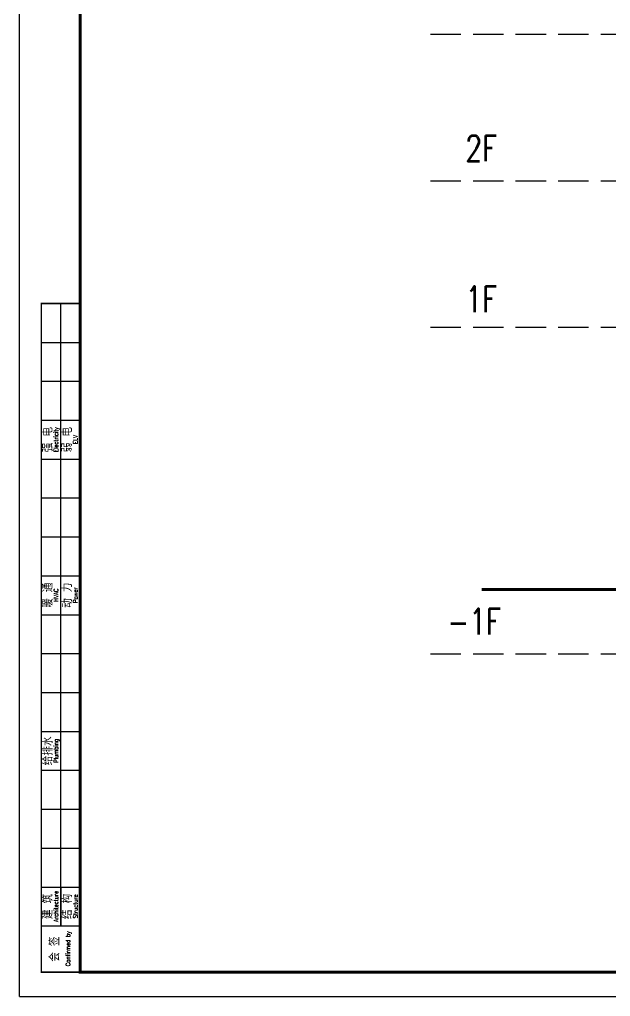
# Model space of a CAD drawing. Extents: x -336391 to 664021, y -458009 to -178412.
# Drawn here: x -78592 to -54269, y -458009 to -417833 of the extents above; entities that cross this region are included whole.
import ezdxf
from ezdxf.enums import TextEntityAlignment as Align

# ---------------------------------------------------------------- set-up
doc = ezdxf.new("R2010")
doc.units = 0
doc.header["$LTSCALE"] = 1000
doc.header["$MEASUREMENT"] = 0
doc.linetypes.add('DASH', pattern=[0.35, 0.25, -0.1])
for name, color, linetype in [('A-墙线', 7, 'CONTINUOUS'), ('AXIS', 3, 'CONTINUOUS'), ('STAIR', 4, 'CONTINUOUS'), ('WIRE-照明', 6, 'CONTINUOUS'), ('图框', 7, 'CONTINUOUS')]:
    doc.layers.add(name, color=color, linetype=linetype)
doc.styles.add('HZ', font='tjromans.shx', dxfattribs={"width": 0.75, "bigfont": 'tjhztxt.shx'})
doc.styles.add('TKZ2_tjkts.shx', font='tjromant.shx', dxfattribs={"bigfont": 'tjkts.shx'})

# ---------------------------------------------------------------- blocks, each defined once
blk = doc.blocks.new('tk2')
at = {"layer": '图框'}
for p, q in [((0, 0), (0, 84100)), ((1700, 2900), (1700, 28500)), ((900, 26900), (2500, 26900)), ((900, 25300), (2500, 25300)), ((900, 23700), (2500, 23700)), ((900, 22100), (2500, 22100)), ((900, 20500), (2500, 20500)), ((900, 18900), (2500, 18900)), ((900, 17300), (2500, 17300)), ((900, 15700), (2500, 15700)), ((900, 14100), (2500, 14100)), ((900, 12500), (2500, 12500)), ((900, 10900), (2500, 10900)), ((900, 9300), (2500, 9300)), ((900, 7700), (2500, 7700)), ((900, 6100), (2500, 6100)), ((900, 4500), (2500, 4500)), ((1700, 4500), (1700, 2900)), ((900, 2900), (2500, 2900)), ((0, 0), (118900, 0))]:
    blk.add_line(p, q, dxfattribs=at)
at = {"layer": '图框', "const_width": 120}
blk.add_lwpolyline([(117900, 1000), (117900, 83100), (2500, 83100), (2500, 1000)], close=True, dxfattribs=at)
at = {"layer": '图框', "const_width": 60}
blk.add_lwpolyline([(2500, 1000), (900, 1000), (900, 28500), (2500, 28500)], dxfattribs=at)
at = {"layer": '图框', "style": 'TKZ2_tjkts.shx'}
for s, p in [('强 电', (1179, 22900)), ('弱 电', (1979, 22900)), ('暖 通', (1179, 16500)), ('动 力', (1979, 16500)), ('给排水', (1179, 10100)), ('建 筑', (1179, 3700)), ('结 构', (1979, 3700)), ('会 签', (1462, 1950))]:
    blk.add_text(s, height=360, rotation=90, dxfattribs=at).set_placement(p, align=Align.MIDDLE_CENTER)
at = {"layer": '图框', "style": 'TKZ2_tjkts.shx', "width": 0.8}
for s, p in [('Electricity', (1502, 22900)), ('ELV', (2302, 22900)), ('HVAC', (1502, 16500)), ('Power', (2302, 16500)), ('Plumbing', (1502, 10100)), ('Architecture', (1502, 3700)), ('Structure', (2302, 3700)), ('Confirmed by', (1995, 1961))]:
    blk.add_text(s, height=180, rotation=90, dxfattribs=at).set_placement(p, align=Align.MIDDLE_CENTER)

msp = doc.modelspace()

# ---------------------------------------------------------------- linework, layer by layer
at = {"layer": 'STAIR', "linetype": 'DASH', "ltscale": 5}
for p, q in [((-61671.9, -418438.5), (15329.3, -418438.5)), ((-61671.9, -424459.5), (15329.3, -424459.5)), ((-61671.9, -430480.4), (15329.3, -430480.4)), ((-61671.9, -443917.4), (15329.3, -443917.4))]:
    msp.add_line(p, q, dxfattribs=at)
at = {"layer": 'WIRE-照明', "const_width": 133.3}
msp.add_lwpolyline([(-59566.2, -441271.4), (11438.6, -441271.4)], dxfattribs=at)

# ---------------------------------------------------------------- block references
at = {"layer": 'A-墙线'}
msp.add_blockref('tk2', (-78592.5, -458008.9), dxfattribs=at)

# ---------------------------------------------------------------- texts
at = {"layer": 'AXIS', "color": 7, "style": 'HZ', "width": 0.75}
for s, p in [('2F', (-60239.6, -423663.2)), ('1F', (-60239.6, -429867.1)), ('-1F', (-60972.5, -443121.1))]:
    msp.add_text(s, height=1066.67, dxfattribs=at).set_placement(p)

doc.saveas('drawing.dxf')
